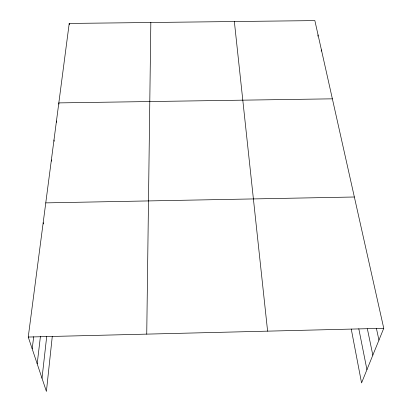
<?xml version="1.0" encoding="UTF-8"?>
<svg xmlns="http://www.w3.org/2000/svg" width="412" height="412" viewBox="0 0 412 412"><rect width="100%" height="100%" fill="white"/><g stroke="black" fill="none" stroke-linecap="round" stroke-linejoin="round"><path stroke-width="0.62" d="M146.739 334.127L150.833 22.5M52.278 336.455L46.407 391.4L28.243 337.042L69.211 23.443L314.856 20.6L383.757 328.292L361.556 382.923L351.261 329.095M42.014 378.247L46.705 336.48M37.188 363.801L40.453 336.259M32.188 348.835L33.702 336.738M317.858 36.179L318.064 34.948M321.2 51.134L321.417 49.904M28.243 337.042L383.757 328.292M45.768 202.879L354.356 197.003M332.371 98.829L58.828 102.897L59.055 104.133M43.183 222.701L43.481 223.943M376.388 328.302L378.947 340.127M367.375 328.838L372.839 355.165M51.382 159.938L51.634 161.159M358.806 328.797L366.938 369.682M53.982 140.013L54.224 141.239M56.465 121.02L56.696 122.256M69.211 23.443L69.391 24.679M234.351 21.532L267.604 331.15"/></g></svg>
